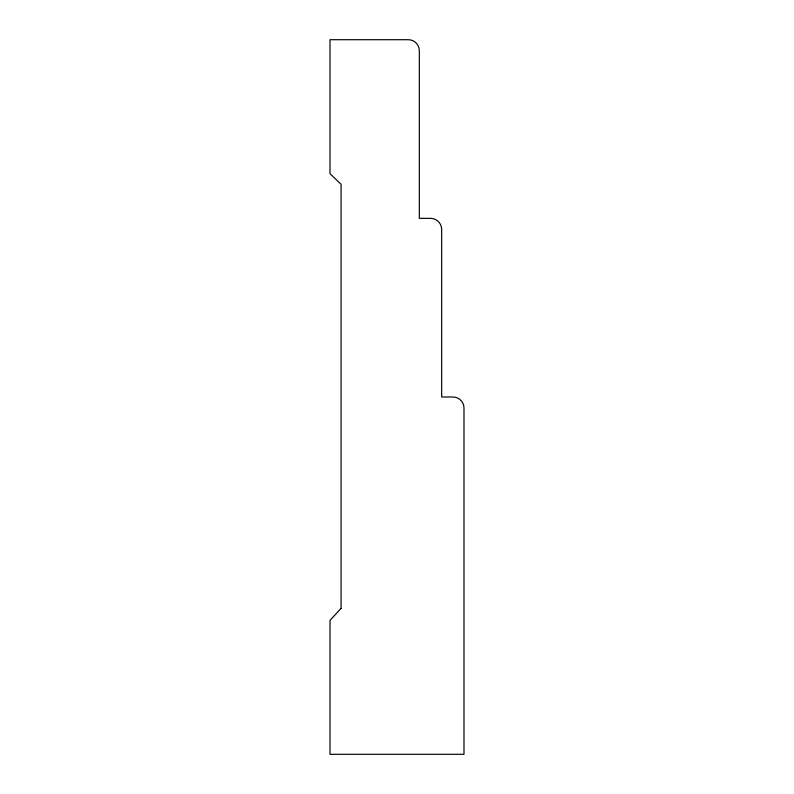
<?xml version="1.0" encoding="UTF-8"?>
<svg xmlns="http://www.w3.org/2000/svg" width="794" height="794" viewBox="0 0 794 794"><rect width="100%" height="100%" fill="white"/><g stroke="black" fill="none" stroke-linecap="round" stroke-linejoin="round"><path stroke-width="1.19" d="M341.083 608.383L330.006 620.312L330.006 754.3L463.994 754.3L463.994 408.076A11.076 11.076 0 0 0 452.917 397L441.663 397L441.663 229.426A11.076 11.076 0 0 0 430.586 218.35L419.331 218.35L419.331 50.776A11.076 11.076 0 0 0 408.255 39.7L330.006 39.7L330.006 173.688L341.083 184.268L341.083 608.383"/></g></svg>
